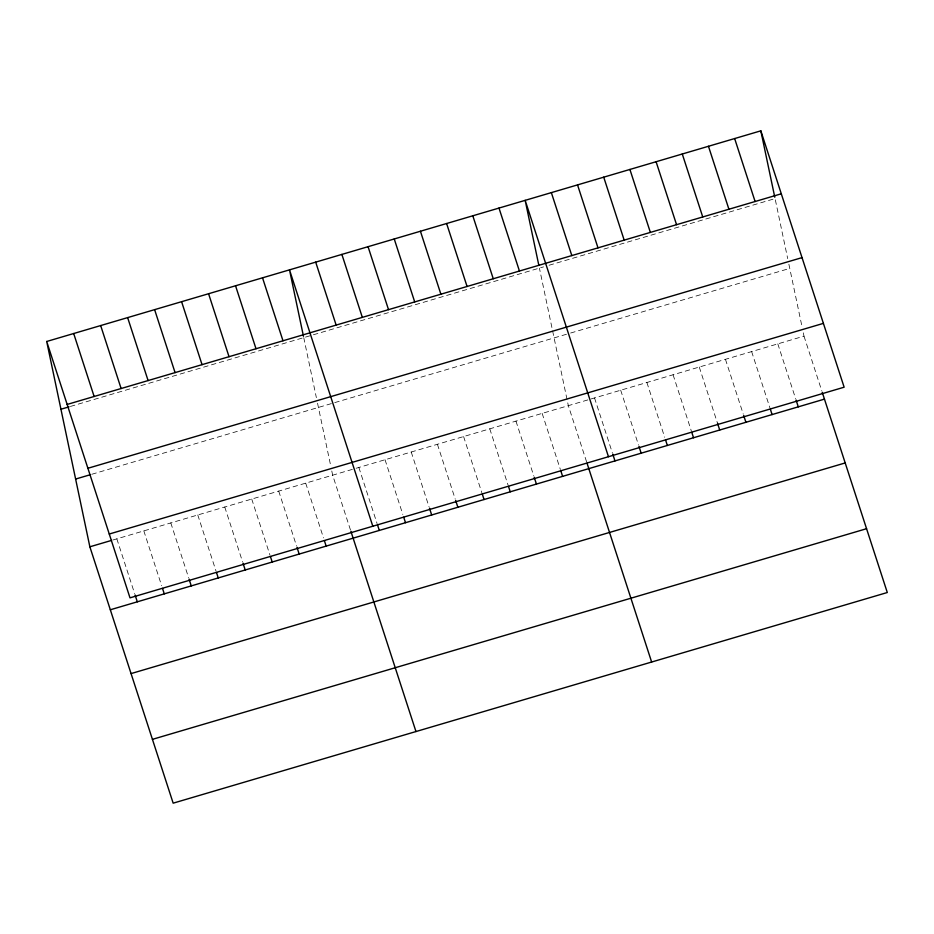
<?xml version="1.0" encoding="UTF-8"?>
<svg xmlns="http://www.w3.org/2000/svg" width="934" height="934" viewBox="0 0 934 934"><rect width="100%" height="100%" fill="white"/><g stroke="black" fill="none" stroke-linecap="round" stroke-linejoin="round"><path stroke-width="0.7" stroke-dasharray="4.67 3.5" d="M70.389 406.453L312.014 335.178M313.392 334.769L543.553 266.879M549.064 265.256L775.08 198.58L787.701 258.625M91.812 474.274L569.25 333.438M570.627 333.029L789.755 268.397M112.804 540.039L354.722 468.681M356.099 468.273L803.999 336.147L802.575 329.375M803.999 336.147L821.792 390.902M777.812 343.875L795.605 398.631M751.636 351.604L769.861 407.726M725.449 359.321L743.242 414.077M699.262 367.05L717.499 423.172M673.075 374.767L691.312 430.889M646.888 382.496L664.681 437.252M620.701 390.214L638.494 444.969M594.526 397.942L612.307 452.698M586.575 461.793L568.339 405.671L539.408 268.105M542.152 413.388L560.388 469.51M515.965 421.117L533.758 475.873M489.778 428.834L508.014 484.968M463.603 436.563L481.827 492.685M437.416 444.292L455.208 499.036M411.229 452.009L429.021 506.765M385.041 459.738L402.834 514.494M358.854 467.455L377.091 523.577M350.46 529.94L332.667 475.184L331.243 468.401M305.698 483.135L323.491 537.891M278.717 491.097L296.51 545.853M251.736 499.06L269.973 555.181M224.755 507.01L242.548 561.766M197.786 514.973L216.023 571.094M170.805 522.935L188.598 577.679M143.824 530.886L161.617 585.641M116.843 538.848L134.636 593.604M788.88 264.205L802.294 328.021M303.748 337.618L316.369 397.651M317.548 403.231L330.963 467.047"/><path stroke-width="1.4" d="M46.7 341.482L760.836 130.83L844.138 387.201L130.001 597.853L46.7 341.482L89.862 546.799L173.164 803.17L887.3 592.518L822.235 392.28M67.155 404.445L781.291 193.793M60.944 409.232L69.034 406.85M87.901 468.273L802.026 257.621M75.619 479.049L90.458 474.67M109.266 534.026L823.391 323.374M89.862 546.799L111.45 540.436M110.329 609.774L824.465 399.122M131.064 673.589L845.2 462.937M152.429 739.354L866.565 528.702M734.649 138.547L755.104 201.522M796.048 399.997L798.278 406.839M708.462 146.276L728.917 209.239M770.316 409.092L772.091 414.568M682.275 153.993L702.742 216.968M743.686 415.443L745.904 422.296M656.088 161.722L676.555 224.685M717.499 423.172L719.717 430.014M629.913 169.451L650.368 232.414M691.755 432.267L693.53 437.742M603.726 177.168L624.181 240.143M665.568 439.984L667.355 445.46M577.539 184.897L597.994 247.86M638.938 446.347L641.168 453.188M551.352 192.614L571.818 255.589M612.762 454.064L614.981 460.906M608.466 456.714L525.165 200.343L538.848 265.384M587.019 463.159L651.64 662.031M498.989 208.06L519.444 271.035M560.832 470.888L562.607 476.363M472.802 215.789L493.257 278.752M534.201 477.239L536.431 484.081M446.615 223.518L467.07 286.481M508.458 486.334L510.244 491.809M420.428 231.235L440.883 294.21M482.283 494.051L484.057 499.527M394.241 238.964L414.708 301.927M455.652 500.414L457.87 507.255M368.054 246.681L388.521 309.656M429.465 508.131L431.683 514.973M341.879 254.41L362.334 317.373M403.721 517.226L405.508 522.701M315.692 262.139L336.147 325.102M377.534 524.955L379.321 530.43M372.806 526.227L289.505 269.856L303.468 336.263M350.904 531.306L415.969 731.556M262.524 277.818L282.99 340.782M324.378 540.634L326.153 546.11M235.543 285.769L256.009 348.744M296.954 547.219L299.172 554.06M208.574 293.731L229.028 356.695M270.416 556.547L272.203 562.023M181.593 301.694L202.048 364.657M242.992 563.132L245.222 569.985M154.612 309.644L175.078 372.619M216.466 572.46L218.241 577.936M127.631 317.607L148.097 380.57M189.042 579.057L191.26 585.898M100.662 325.557L121.116 388.532M162.504 588.385L164.279 593.861M73.681 333.52L94.136 396.495M135.08 594.97L137.31 601.811M760.836 130.83L774.788 197.226"/></g></svg>
